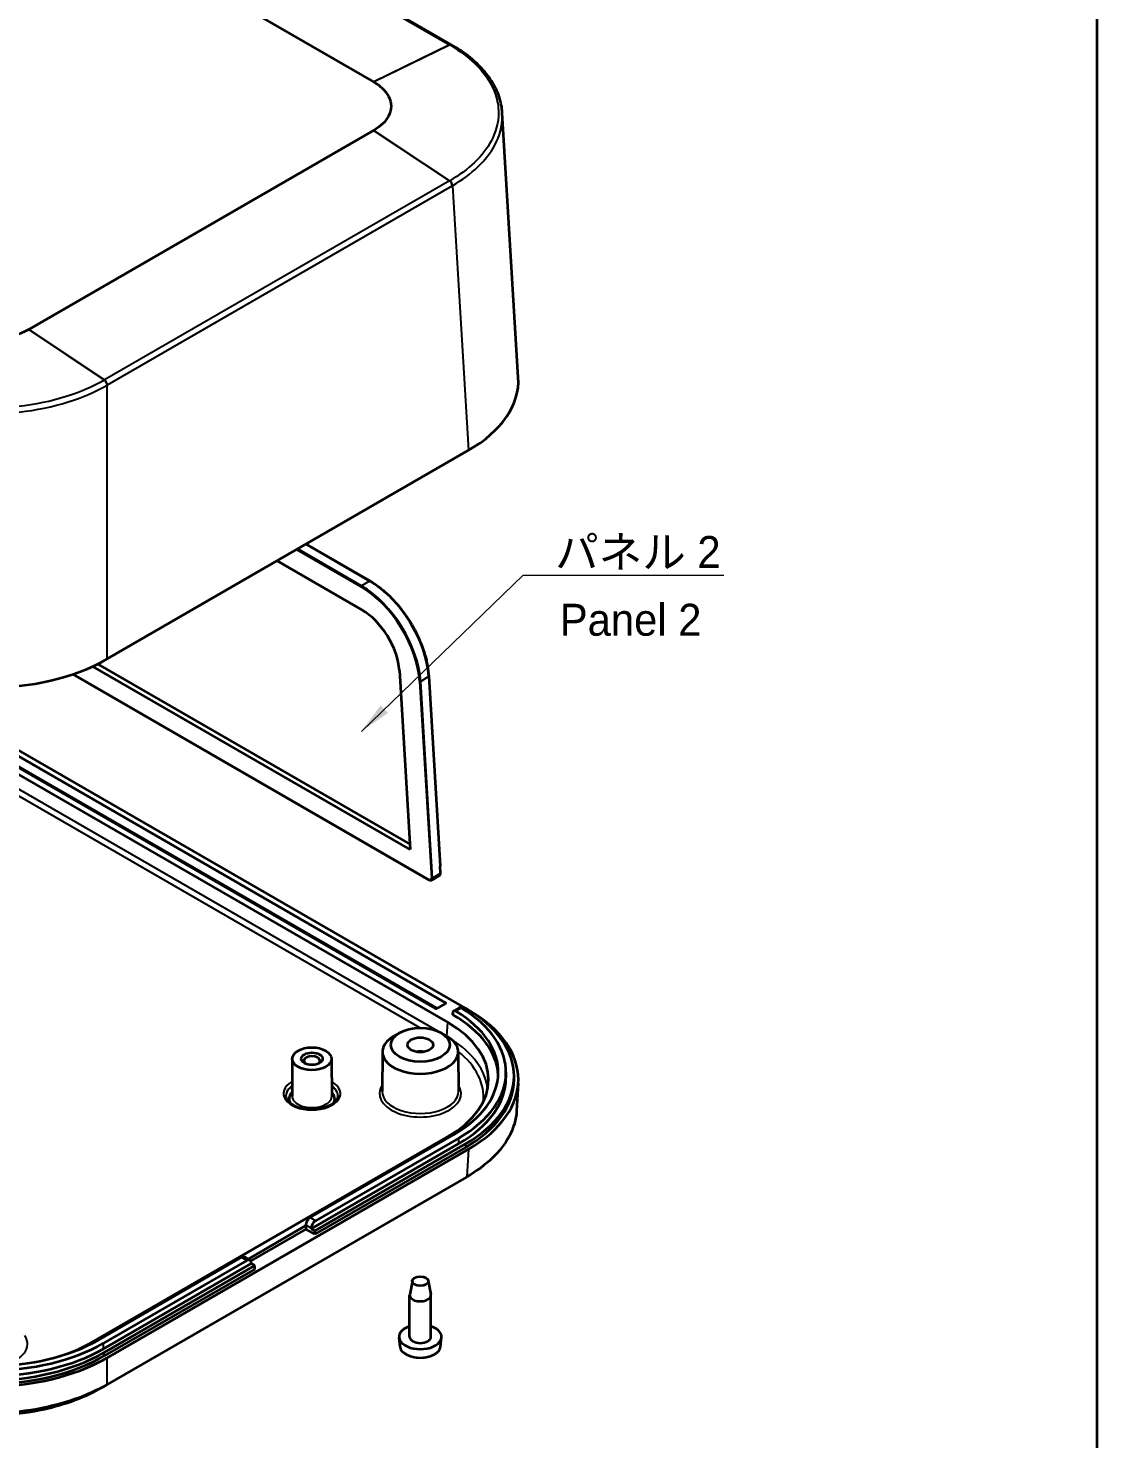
# Model space of a CAD drawing. Header units: millimetres. Extents: x 22 to 3190, y 12 to 574.
# Drawn here: x 482.8 to 608.2, y 123.3 to 288.9 of the extents above; entities that cross this region are included whole.
import ezdxf

# ---------------------------------------------------------------- set-up
doc = ezdxf.new("R2010")
doc.units = ezdxf.units.MM
doc.header["$LTSCALE"] = 1.5
for name, color, linetype, lineweight in [('Border (ISO)', 7, 'Continuous', 35), ('Symbol (ISO)', 7, 'Continuous', 18), ('Visible (ISO)', 7, 'Continuous', 35), ('Visible Narrow (ISO)', 7, 'Continuous', 25)]:
    doc.layers.add(name, color=color, linetype=linetype, lineweight=lineweight)
doc.styles.add('Note Text (TK)', font='')
doc.styles.get('Note Text (TK)').set_extended_font_data('MS PGothic')
doc.dimstyles.new('Default - Method 1b (TK)$7', dxfattribs={"dimscale": 1.5, "dimtxt": 2.5, "dimasz": 2.5, "dimexe": 1, "dimexo": 1.5, "dimgap": 1, "dimtad": 1, "dimtoh": 1, "dimrnd": 1e-08, "dimdsep": 46, "dimtxsty": 'Note Text (TK)', "dimcen": 0.09, "dimdle": 5, "dimclrd": 256, "dimclre": 100, "dimclrt": 7, "dimadec": 1, "dimazin": 1, "dimtfac": 1, "dimtmove": 0, "dimatfit": 3, "dimfxl": 1, "dimtolj": 1, "dimlwd": -1, "dimlwe": -1, "dimarcsym": 0})

# ---------------------------------------------------------------- blocks, each defined once
blk = doc.blocks.new('図面枠 tk図枠')
at = {"layer": 'Border (ISO)'}
blk.add_line((405.5, 289), (405.5, 8), dxfattribs=at)

msp = doc.modelspace()

# ---------------------------------------------------------------- linework, layer by layer
at = {"layer": 'Visible (ISO)'}
for p, q in [((532.4574, 287.0024), (456.6092, 330.7934)), ((447.4844, 326.4317), (523.3326, 282.6407)), ((532.4815, 286.9885), (532.4574, 287.0024)), ((532.4931, 286.9818), (532.4815, 286.9885)), ((540.32, 247.9388), (538.4403, 279.0155)), ((523.3326, 276.9352), (482.8397, 253.5566)), ((534.4758, 239.3763), (492.0321, 214.8715)), ((515.3963, 228.3608), (522.8933, 224.0323)), ((511.9877, 226.3928), (521.9367, 220.6488)), ((534.1136, 173.8475), (456.3318, 218.7548)), ((453.4963, 217.5342), (531.9994, 172.2104)), ((457.4632, 217.4076), (531.7801, 174.5007)), ((530.6134, 173.8271), (456.2965, 216.734)), ((527.6255, 192.4792), (490.3463, 214.0024)), ((490.9249, 214.2787), (527.5873, 193.1117)), ((488.0091, 213.0763), (529.8639, 188.9114)), ((526.3562, 213.4984), (527.6255, 192.4792)), ((529.8099, 212.8421), (531.1563, 190.5451)), ((531.1807, 189.722), (531.1563, 190.5442)), ((530.1668, 188.8933), (531.0539, 189.4413)), ((531.7801, 174.419), (530.7548, 173.8271)), ((532.6287, 173.0718), (532.6287, 173.3168)), ((532.6994, 173.031), (532.6287, 173.0718)), ((533.3686, 173.9131), (532.7322, 173.5456)), ((534.1136, 173.8475), (534.4758, 173.6384)), ((526.3836, 170.9767), (525.6766, 170.5728)), ((531.2369, 170.9767), (531.944, 170.5728)), ((513.7824, 167.9328), (513.7542, 163.5382)), ((518.3824, 167.9328), (518.4105, 163.5382)), ((524.3551, 168.7539), (524.3252, 164.0987)), ((533.2655, 168.7539), (533.2953, 164.0987)), ((538.8715, 166.3357), (538.8715, 165.6825)), ((539.825, 165.4784), (539.825, 165.8867)), ((540.32, 165.0759), (540.1224, 161.8089)), ((531.9994, 158.7464), (490.2659, 134.6516)), ((515.8702, 149.271), (532.6994, 158.9873)), ((533.3358, 157.9666), (516.0117, 147.9646)), ((516.4359, 147.7196), (534.1136, 157.9258)), ((534.1136, 157.5176), (516.4359, 147.3114)), ((533.3358, 158.6198), (516.5066, 148.9035)), ((534.4758, 157.3184), (492.0321, 132.8136)), ((534.2535, 154.0377), (492.0568, 129.6754)), ((508.5799, 144.4087), (515.3753, 148.332)), ((515.3753, 147.9237), (508.8928, 144.1811)), ((515.3753, 148.332), (515.3753, 148.4136)), ((515.3753, 148.332), (515.3753, 147.9237)), ((516.4359, 147.3114), (515.3753, 147.9237)), ((516.0117, 148.0462), (516.0117, 147.9646)), ((516.0117, 147.9646), (516.4359, 147.7196)), ((516.4359, 147.7196), (516.4359, 147.3114)), ((490.9801, 134.9006), (507.8092, 144.6169)), ((508.4456, 144.2495), (491.6165, 134.5332)), ((508.7956, 144.2842), (508.1592, 144.6516)), ((508.9406, 143.8821), (491.6165, 133.88)), ((491.6872, 133.4309), (509.3649, 143.6371)), ((509.3649, 143.2289), (491.6872, 133.0227)), ((508.9406, 143.8821), (508.9406, 143.9637)), ((509.3649, 143.6371), (508.9406, 143.8821)), ((509.3649, 143.2289), (509.3649, 143.6371)), ((527.876, 141.8595), (527.5678, 140.2461)), ((529.7446, 141.8595), (530.0528, 140.2461)), ((527.5603, 135.268), (527.5603, 140.167)), ((530.0603, 135.268), (530.0603, 140.167)), ((526.4296, 134.1124), (526.3151, 135.1787)), ((531.191, 134.1124), (531.3055, 135.1787))]:
    msp.add_line(p, q, dxfattribs=at)
msp.add_arc((528.8103, 136.8194), 4, 259.468428, 280.531572, dxfattribs=at)
for centre, major_axis, ratio, start_param, end_param in [((520.3078, 247.5363), (20.0244, 0), 0.5766475, 5.49839613, 6.31804944), ((522.086, 215.7982), (3.1793, -5.1473), 0.55684933, 0.80331219, 2.33933993), ((477.8986, 223.0514), (20, 0), 0.5780539, 3.9275998, 5.49717816), ((531.0564, 190.5402), (-0.0999, -0.0045), 0.56691247, 2.32948933, 3.15030435), ((531.7094, 174.4599), (0.1, 0), 0.57735027, 5.49778714, 7.06858347), ((530.6841, 173.8679), (0.1, 0), 0.57735027, 3.92699082, 5.49778714), ((532.9822, 173.1127), (-0.25, 0.433), 0.57735027, 0.14189705, 0.78539816), ((519.9715, 166.3357), (18, 0), 0.57735027, 5.49778714, 7.04635942), ((519.9715, 165.6825), (18, 0), 0.57735027, 0.03143214, 0.78539816), ((519.9715, 166.3357), (18.9, 0), 0.57735027, 5.49778714, 7.04741787), ((520.325, 165.8867), (19.5, 0), 0.57735027, 5.49778714, 7.06858347), ((520.3078, 165.4784), (20.0244, 0), 0.5766475, 5.49839613, 7.06797448), ((520.3108, 165.4784), (16.5201, 0), 0.5766475, 5.49839613, 7.06797448), ((528.8103, 168.7444), (-4.4552, 0), 0.57735027, 5.49252352, 10.21543974), ((516.0824, 167.6829), (-0.95, 0), 0.57735027, 2.50375661, 6.92102135), ((528.8103, 167.9279), (1.5, 0), 0.57735027, 1.23095942, 1.91063324), ((519.9715, 165.6825), (18.9, 0), 0.57735027, 5.49778714, 6.28318531), ((516.0824, 163.233), (-2.68, 0), 0.57735027, 5.76276025, 6.64540414), ((516.0824, 163.233), (2.68, 0), 0.57735027, 5.92096648, 6.80361036), ((520.325, 165.4784), (19.5, 0), 0.57735027, 5.49778714, 6.28318531), ((515.8702, 148.6994), (-0.35, -0.6062), 0.57735027, 3.92699082, 5.49778714), ((516.5066, 148.332), (0.35, 0.6062), 0.57735027, 0.78539816, 2.35619449), ((507.8092, 144.0454), (0.35, 0.6062), 0.57735027, 0, 0.78539816), ((508.4456, 143.6779), (0.35, 0.6062), 0.57735027, 5.49778714, 7.06858347), ((528.8103, 140.167), (-1.25, 0), 0.57735027, 6.17336313, 9.53460014), ((528.8103, 135.268), (-2.5, 0), 0.57735027, 5.23598776, 10.47197551), ((478.2522, 142.2491), (-18.9, 0), 0.57735027, 0.80656376, 2.35619449), ((478.2522, 142.2491), (18, 0), 0.57735027, 3.94921487, 5.49778714), ((478.6057, 141.4), (16.5, 0), 0.5780539, 5.15379062, 5.49717816), ((528.8103, 135.268), (-1.25, 0), 0.57735027, 0, 3.14159265), ((477.8986, 140.9935), (-20, 0), 0.5780539, 0.78600715, 2.3555855), ((477.8986, 141.3918), (-19.5, 0), 0.57735027, 0.78539816, 2.35619449), ((477.8986, 140.9835), (-19.5, 0), 0.57735027, 0.78539816, 2.35619449), ((478.2522, 141.5959), (-18.9, 0), 0.57735027, 0.78539816, 2.35619449), ((528.8103, 134.1976), (-2.3853, 0), 0.57735027, 0.06190336, 3.0796893)]:
    msp.add_ellipse(centre, major_axis=major_axis, ratio=ratio, start_param=start_param, end_param=end_param, dxfattribs=at)
for centre, major_axis in [((528.8103, 169.5609), (-3.45, 0)), ((516.0824, 167.9279), (-2.3, 0)), ((528.8103, 169.5609), (-1.5, 0)), ((516.0824, 167.9279), (-1.25, 0)), ((528.8103, 141.8), (-0.94, 0))]:
    msp.add_ellipse(centre, major_axis=major_axis, ratio=0.57735027, dxfattribs=at)
for points, knots in [([(538.4403, 279.0155), (538.422, 279.3184), (538.384, 279.6207), (538.269, 280.2219), (538.192, 280.5207), (538, 281.1128), (537.8849, 281.4059), (537.618, 281.9848), (537.4661, 282.2704), (537.1269, 282.8325), (536.9395, 283.109), (536.5307, 283.6515), (536.3093, 283.9175), (535.834, 284.4378), (535.5801, 284.692), (535.0415, 285.1876), (534.7567, 285.4289), (534.1579, 285.8977), (533.844, 286.1251), (533.1886, 286.5649), (532.8472, 286.7773), (532.4931, 286.9818)], [1.59858929, 1.59858929, 1.59858929, 1.59858929, 1.74485464, 1.74485464, 1.89112, 1.89112, 2.03738536, 2.03738536, 2.18365072, 2.18365072, 2.32991608, 2.32991608, 2.47618144, 2.47618144, 2.62244679, 2.62244679, 2.76871215, 2.76871215, 2.91497751, 2.91497751, 3.06124287, 3.06124287, 3.06124287, 3.06124287]), ([(523.3326, 282.6407), (523.3341, 282.6399), (523.3355, 282.639), (523.3384, 282.6374), (523.3398, 282.6365), (523.3413, 282.6357)], [-0.78478917581, -0.78478917581, -0.78478917581, -0.78478917581, -0.7839187381, -0.7839187381, -0.78304830039, -0.78304830039, -0.78304830039, -0.78304830039]), ([(523.3413, 282.6357), (523.7392, 282.4051), (524.0884, 282.147), (524.6714, 281.5884), (524.9044, 281.2878), (525.2766, 280.5914), (525.3814, 280.1897), (525.3814, 279.7879), (525.3814, 279.3862), (525.2766, 278.9845), (524.7388, 277.9781), (524.1401, 277.4029), (523.3413, 276.9402)], [-0.7830483, -0.7830483, -0.7830483, -0.7830483, -0.54184387, -0.54184387, -0.29889856, -0.29889856, 0, 0, 0, 0.29889856, 0.29889856, 0.7830483, 0.7830483, 0.7830483, 0.7830483]), ([(523.3413, 276.9402), (523.3398, 276.9393), (523.3384, 276.9385), (523.3355, 276.9368), (523.3341, 276.936), (523.3326, 276.9352)], [0.7830483004, 0.7830483004, 0.7830483004, 0.7830483004, 0.78391873811, 0.78391873811, 0.78478917581, 0.78478917581, 0.78478917581, 0.78478917581]), ([(482.8311, 253.5516), (482.4317, 253.3218), (481.9846, 253.1202), (481.0172, 252.7836), (480.4964, 252.6491), (479.2902, 252.4343), (478.5945, 252.3737), (477.8986, 252.3737), (477.2028, 252.3737), (476.507, 252.4343), (474.7638, 252.7447), (473.7677, 253.0904), (472.9661, 253.5516)], [-0.7830483, -0.7830483, -0.7830483, -0.7830483, -0.54184387, -0.54184387, -0.29889856, -0.29889856, 0, 0, 0, 0.29889856, 0.29889856, 0.7830483, 0.7830483, 0.7830483, 0.7830483]), ([(482.8397, 253.5566), (482.8383, 253.5557), (482.8369, 253.5549), (482.834, 253.5533), (482.8325, 253.5524), (482.8311, 253.5516)], [-0.78478917581, -0.78478917581, -0.78478917581, -0.78478917581, -0.7839187381, -0.7839187381, -0.78304830039, -0.78304830039, -0.78304830039, -0.78304830039]), ([(522.8933, 224.0323), (523.5814, 223.6351), (524.2713, 223.1182), (525.593, 221.8934), (526.2244, 221.1855), (527.371, 219.6442), (527.886, 218.811), (528.7521, 217.096), (529.103, 216.2145), (529.6079, 214.4841), (529.7619, 213.6355), (529.8099, 212.8421)], [4.71238898, 4.71238898, 4.71238898, 4.71238898, 5.01959453, 5.01959453, 5.32680007, 5.32680007, 5.63400562, 5.63400562, 5.94121117, 5.94121117, 6.24841672, 6.24841672, 6.24841672, 6.24841672]), ([(530.1668, 188.8933), (530.1485, 188.882), (530.1286, 188.8734), (530.0875, 188.862), (530.0663, 188.8592), (530.0243, 188.8586), (530.0033, 188.8607), (529.9622, 188.8691), (529.942, 188.8752), (529.9024, 188.8909), (529.8829, 188.9005), (529.8639, 188.9114)], [0.768543599, 0.768543599, 0.768543599, 0.768543599, 0.928994145, 0.928994145, 1.08944469, 1.08944469, 1.249895236, 1.249895236, 1.410345781, 1.410345781, 1.570796327, 1.570796327, 1.570796327, 1.570796327]), ([(531.0539, 189.4413), (531.0723, 189.4527), (531.0891, 189.4666), (531.1183, 189.4982), (531.1306, 189.5158), (531.151, 189.5531), (531.159, 189.5728), (531.1713, 189.6137), (531.1754, 189.6347), (531.1805, 189.6778), (531.1813, 189.6998), (531.1807, 189.722)], [0.802252727, 0.802252727, 0.802252727, 0.802252727, 0.962915166, 0.962915166, 1.123577604, 1.123577604, 1.284240042, 1.284240042, 1.44490248, 1.44490248, 1.605564919, 1.605564919, 1.605564919, 1.605564919]), ([(533.3686, 173.9131), (533.3686, 173.9131), (533.3686, 173.9131), (533.3999, 173.9311), (533.4394, 173.9395), (533.5256, 173.9303), (533.5722, 173.9128), (533.6156, 173.8866)], [-0.113030364, -0.113030364, -0.113030364, -0.113030364, -0.1130298143, -0.1130298143, -0.0941941917, -0.0941941917, -0.0753585691, -0.0753585691, -0.0753585691, -0.0753585691]), ([(532.9791, 173.5191), (532.9357, 173.5453), (532.8891, 173.5628), (532.803, 173.5721), (532.7635, 173.5637), (532.7206, 173.539), (532.7096, 173.5307), (532.6994, 173.5209)], [0.0753607479, 0.0753607479, 0.0753607479, 0.0753607479, 0.0941965026, 0.0941965026, 0.1130322572, 0.1130322572, 0.1199794228, 0.1199794228, 0.1199794228, 0.1199794228]), ([(519.1324, 163.6005), (519.1324, 163.4108), (519.0677, 163.217), (518.809, 162.8659), (518.6438, 162.7121), (518.2325, 162.4422), (517.9916, 162.3249), (517.4509, 162.1353), (517.151, 162.0633), (516.5221, 161.9743), (516.1931, 161.9578), (515.5418, 161.9833), (515.2196, 162.0254), (514.6183, 162.1625), (514.339, 162.2574), (513.8533, 162.4857), (513.6465, 162.6187), (513.3208, 162.9036), (513.2029, 163.0548), (513.0632, 163.3378), (513.0324, 163.4696), (513.0324, 163.6005)], [5.49778714, 5.49778714, 5.49778714, 5.49778714, 5.89999016, 5.89999016, 6.21933772, 6.21933772, 6.52278106, 6.52278106, 6.82819622, 6.82819622, 7.13620165, 7.13620165, 7.4448295, 7.4448295, 7.75187907, 7.75187907, 8.05592766, 8.05592766, 8.3617475, 8.3617475, 8.6393798, 8.6393798, 8.6393798, 8.6393798]), ([(540.1223, 161.8089), (540.0604, 160.7905), (539.764, 159.7768), (538.7626, 157.9078), (538.0929, 157.0463), (536.4193, 155.4477), (535.4179, 154.7099), (534.2782, 154.0519)], [0.03477827, 0.03477827, 0.03477827, 0.03477827, 0.298898562, 0.298898562, 0.541843869, 0.541843869, 0.7830483, 0.7830483, 0.7830483, 0.7830483]), ([(534.2782, 154.0519), (534.2741, 154.0496), (534.27, 154.0472), (534.2617, 154.0424), (534.2576, 154.0401), (534.2535, 154.0377)], [0.78304830039, 0.78304830039, 0.78304830039, 0.78304830039, 0.7839187381, 0.7839187381, 0.78478917581, 0.78478917581, 0.78478917581, 0.78478917581]), ([(492.0321, 129.6612), (489.7445, 128.3402), (486.893, 127.3467), (481.8935, 126.4538), (479.8962, 126.2795), (477.8986, 126.2795), (475.901, 126.2795), (473.9037, 126.4538), (470.4442, 127.0717), (468.952, 127.4584), (466.1829, 128.4248), (464.9048, 129.0031), (463.7651, 129.6612)], [-0.7830483, -0.7830483, -0.7830483, -0.7830483, -0.29889856, -0.29889856, 0, 0, 0, 0.29889856, 0.29889856, 0.54184387, 0.54184387, 0.7830483, 0.7830483, 0.7830483, 0.7830483]), ([(492.0568, 129.6754), (492.0527, 129.673), (492.0486, 129.6707), (492.0403, 129.6659), (492.0362, 129.6635), (492.0321, 129.6612)], [-0.78478917581, -0.78478917581, -0.78478917581, -0.78478917581, -0.78391873811, -0.78391873811, -0.7830483004, -0.7830483004, -0.7830483004, -0.7830483004]), ([(464.9863, 128.9961), (465.9407, 128.485), (466.9859, 128.0308), (469.4187, 127.1843), (470.8337, 126.8187), (474.113, 126.2346), (476.0057, 126.0698), (477.8986, 126.0698), (479.7915, 126.0698), (481.6842, 126.2346), (486.2067, 127.0401), (488.727, 127.8813), (490.8108, 128.9961)], [-0.74724422, -0.74724422, -0.74724422, -0.74724422, -0.54184387, -0.54184387, -0.29889856, -0.29889856, 0, 0, 0, 0.29889856, 0.29889856, 0.74724422, 0.74724422, 0.74724422, 0.74724422])]:
    msp.add_open_spline(points, degree=3, knots=knots, dxfattribs=at)
msp.add_open_spline([(491.4892, 129.3592), (491.2631, 129.2382), (491.037, 129.1171), (490.8109, 128.996)], degree=3, dxfattribs=at)
at = {"layer": 'Visible Narrow (ISO)'}
for p, q in [((456.3862, 330.7831), (532.2344, 286.9921)), ((523.3326, 282.6407), (532.2344, 286.9921)), ((532.2586, 286.9781), (523.3413, 282.6357)), ((532.2344, 271.0076), (523.3326, 276.9352)), ((523.3413, 276.9402), (532.2586, 271.0216)), ((532.2344, 271.0076), (491.7415, 247.629)), ((492.0678, 247.0478), (532.5607, 270.4264)), ((532.5965, 270.447), (534.4758, 239.3763)), ((491.7174, 247.6151), (482.8311, 253.5516)), ((482.8397, 253.5566), (491.7415, 247.629)), ((492.0321, 214.8715), (492.0321, 247.0272)), ((514.2724, 227.7119), (521.854, 223.3346)), ((521.9222, 223.4585), (514.4137, 227.7935)), ((515.3645, 228.3424), (522.8409, 224.0259)), ((522.8409, 224.0259), (521.9222, 223.4585)), ((530.8624, 171.1621), (453.4963, 215.8294)), ((530.7932, 173.8492), (457.7461, 216.023)), ((453.143, 215.2314), (528.7966, 171.5527)), ((529.8433, 188.9544), (488.0429, 213.0878)), ((528.7207, 212.2249), (530.1157, 189.123)), ((529.7806, 212.798), (528.8619, 212.2306)), ((530.257, 189.1287), (528.8619, 212.2306)), ((529.7806, 212.798), (531.127, 190.5021)), ((531.127, 190.5021), (531.1513, 189.6811)), ((531.1513, 189.6811), (530.257, 189.1287)), ((531.7801, 174.5007), (531.7801, 174.419)), ((532.6994, 173.031), (532.6994, 173.5209)), ((533.6156, 173.8866), (532.9791, 173.5191)), ((531.9994, 172.2104), (531.9018, 170.5969)), ((533.3358, 157.9666), (533.3358, 158.6198)), ((534.1136, 157.9258), (534.1136, 157.5176)), ((534.4758, 157.3184), (534.2782, 154.0519)), ((516.5066, 148.9035), (515.8702, 149.271)), ((515.3753, 148.4136), (516.0117, 148.0462)), ((507.8092, 144.6169), (508.4456, 144.2495)), ((491.6165, 133.88), (491.6165, 134.5332)), ((491.6872, 133.0227), (491.6872, 133.4309)), ((492.0321, 129.6612), (492.0321, 132.8136))]:
    msp.add_line(p, q, dxfattribs=at)
for centre, major_axis, ratio, start_param, end_param in [((532.2074, 286.5694), (0.25, 0.433), 0.57735027, 0, 0.70887748), ((532.2316, 286.5555), (0.25, 0.433), 0.57738516, 0, 0.70884934), ((532.2431, 286.5488), (0.25, 0.433), 0.57734669, 0, 0.70888063), ((532.2074, 270.6162), (-0.25, 0.433), 0.57735027, 3.9618974, 5.42126646), ((532.2316, 270.6301), (-0.25, 0.433), 0.57731773, 3.96186719, 5.42123629), ((532.2431, 270.6368), (0.25, -0.433), 0.5773536, 0.82030785, 2.27967717), ((491.6788, 247.217), (-0.25, 0.433), 0.57734693, 3.96189431, 5.42126363), ((491.6903, 247.2236), (0.25, -0.433), 0.5773828, 0.82033496, 2.27970406), ((491.7145, 247.2376), (-0.25, 0.433), 0.57735027, 3.9618974, 5.42126646), ((522.8433, 223.9457), (0.05, 0.0866), 0.57735027, 0, 0.82030475), ((523.0753, 216.4093), (4.9923, -8.0825), 0.55684933, 0.80331219, 2.33933993), ((521.9247, 223.3783), (-0.05, -0.0866), 0.57735027, 3.9618974, 5.53269373), ((522.086, 215.7982), (4.9398, -7.9974), 0.55684933, 0.80331219, 2.33933993), ((522.1566, 215.8418), (-4.9923, 8.0825), 0.55684933, 3.94490484, 5.48093258), ((528.7914, 212.2686), (-0.0998, -0.006), 0.57671729, 0.74998122, 2.32077754), ((529.71, 212.836), (0.0998, 0.006), 0.57671729, 5.4623702, 6.28318531), ((529.8334, 189.2751), (0.2102, -0.3403), 0.55684933, 5.48093258, 7.0864975), ((529.9139, 188.998), (-0.05, -0.0866), 0.57735027, 5.53269373, 6.28318531), ((530.1864, 189.1667), (-0.0998, -0.006), 0.57671729, 0.74998122, 2.32077754), ((529.9041, 189.3187), (0.2628, -0.4254), 0.55684933, 0, 0.80331219), ((530.798, 189.8709), (-0.2525, 0.4317), 0.5733094, 3.15536887, 3.95868106), ((531.0807, 189.7191), (0.1, 0.003), 0.55694436, 5.4797936, 6.28318531), ((520.212, 163.8454), (16.5189, -0.0302), 0.57668873, 0.05311676, 0.73812798), ((520.212, 163.4372), (16.0195, 0), 0.5766475, 6.22223717, 6.90159291), ((516.0824, 163.8454), (-3.35, 0), 0.57735027, 5.47624748, 10.23171579), ((516.0824, 163.6005), (-3.05, 0), 0.57735027, 5.57693301, 6.28318531), ((516.0824, 163.5351), (-3.05, 0), 0.57735027, 5.57714559, 6.26362261), ((516.0824, 163.6005), (3.05, 0), 0.57735027, 0, 0.70625229), ((516.0824, 163.5351), (3.05, 0), 0.57735027, 0.0195627, 0.70603972), ((528.8103, 163.8454), (-4.7851, 0), 0.57735027, 5.92444293, 9.78352034), ((528.8103, 164.0891), (4.4851, 0), 0.57735027, 3.13789021, 6.28688775), ((516.0824, 163.5332), (2.3282, 0), 0.57735027, 3.13789021, 6.28688775), ((477.8986, 134.4515), (4.7851, 0), 0.57735027, 5.09636385, 6.64192768)]:
    msp.add_ellipse(centre, major_axis=major_axis, ratio=ratio, start_param=start_param, end_param=end_param, dxfattribs=at)
for points, knots in [([(532.2344, 286.9921), (532.2364, 286.9909), (532.2385, 286.9897), (532.2425, 286.9874), (532.2445, 286.9863), (532.2465, 286.9851), (532.2485, 286.9839), (532.2505, 286.9828), (532.2545, 286.9804), (532.2566, 286.9793), (532.2586, 286.9781)], [-0.00341522908, -0.00341522908, -0.00341522908, -0.00341522908, -0.00256142181, -0.00256142181, -0.00170761454, -0.00170761454, -0.00170761454, -0.00085380727, -0.00085380727, 0, 0, 0, 0]), ([(532.2586, 286.9781), (532.2605, 286.977), (532.2624, 286.9759), (532.2663, 286.9737), (532.2682, 286.9726), (532.2702, 286.9714)], [-0.0016353331, -0.0016353331, -0.0016353331, -0.0016353331, -0.00081766655, -0.00081766655, 0, 0, 0, 0]), ([(532.2702, 286.9714), (533.5929, 286.2077), (534.7243, 285.3338), (536.5713, 283.3734), (537.2539, 282.2769), (537.8714, 280.4396), (537.9912, 279.7198), (537.9913, 279), (537.9913, 277.8733), (537.6963, 276.7467), (536.1857, 273.9268), (534.505, 272.3186), (532.2702, 271.0282)], [-3.06124287, -3.06124287, -3.06124287, -3.06124287, -2.50115357, -2.50115357, -1.90390303, -1.90390303, -1.53062143, -1.53062143, -1.53062143, -0.94633279, -0.94633279, 0, 0, 0, 0]), ([(532.5965, 270.447), (534.884, 271.7701), (536.6043, 273.4182), (538.1506, 276.3062), (538.4525, 277.4598), (538.4525, 278.6131), (538.4525, 278.7472), (538.4484, 278.8814), (538.4403, 279.0155)], [0, 0, 0, 0, 0.94633279, 0.94633279, 1.53062143, 1.53062143, 1.53062143, 1.59858929, 1.59858929, 1.59858929, 1.59858929]), ([(532.2586, 271.0216), (532.2545, 271.0192), (532.2505, 271.0169), (532.2425, 271.0123), (532.2385, 271.0099), (532.2344, 271.0076)], [-0.00341522906, -0.00341522906, -0.00341522906, -0.00341522906, -0.00170761453, -0.00170761453, 0, 0, 0, 0]), ([(532.2702, 271.0282), (532.2682, 271.0271), (532.2663, 271.026), (532.2624, 271.0238), (532.2605, 271.0227), (532.2586, 271.0216)], [-0.00163533312, -0.00163533312, -0.00163533312, -0.00163533312, -0.00081766656, -0.00081766656, 0, 0, 0, 0]), ([(532.5607, 270.4264), (532.5648, 270.4287), (532.5688, 270.4311), (532.5768, 270.4357), (532.5809, 270.438), (532.5849, 270.4404)], [0, 0, 0, 0, 0.00170761453, 0.00170761453, 0.00341522906, 0.00341522906, 0.00341522906, 0.00341522906]), ([(532.5849, 270.4404), (532.5868, 270.4415), (532.5888, 270.4426), (532.5926, 270.4448), (532.5945, 270.4459), (532.5965, 270.447)], [0, 0, 0, 0, 0.00081766656, 0.00081766656, 0.00163533312, 0.00163533312, 0.00163533312, 0.00163533312]), ([(463.7651, 247.0272), (466.0528, 245.7088), (468.9042, 244.7173), (473.9037, 243.8261), (475.9012, 243.6522), (477.8988, 243.6522), (479.175, 243.6522), (480.4512, 243.7229), (483.7088, 244.0872), (485.6528, 244.4898), (489.1286, 245.5794), (490.6781, 246.2469), (492.0321, 247.0272)], [0, 0, 0, 0, 0.94633279, 0.94633279, 1.53062143, 1.53062143, 1.53062143, 1.90390303, 1.90390303, 2.50115357, 2.50115357, 3.06124287, 3.06124287, 3.06124287, 3.06124287]), ([(491.7058, 247.6084), (490.3831, 246.8447), (488.8693, 246.1915), (485.4738, 245.1251), (483.5746, 244.7311), (480.3922, 244.3746), (479.1455, 244.3054), (477.8988, 244.3054), (475.9473, 244.3054), (473.9959, 244.4756), (469.1119, 245.3478), (466.3263, 246.3181), (464.0914, 247.6084)], [-3.06124287, -3.06124287, -3.06124287, -3.06124287, -2.50115357, -2.50115357, -1.90390303, -1.90390303, -1.53062143, -1.53062143, -1.53062143, -0.94633279, -0.94633279, 0, 0, 0, 0]), ([(491.7174, 247.6151), (491.7155, 247.614), (491.7135, 247.6129), (491.7097, 247.6106), (491.7077, 247.6095), (491.7058, 247.6084)], [-0.0016353331, -0.0016353331, -0.0016353331, -0.0016353331, -0.00081766655, -0.00081766655, 0, 0, 0, 0]), ([(491.7415, 247.629), (491.7395, 247.6279), (491.7375, 247.6267), (491.7335, 247.6244), (491.7315, 247.6232), (491.7295, 247.6221), (491.7274, 247.6209), (491.7254, 247.6197), (491.7214, 247.6174), (491.7194, 247.6163), (491.7174, 247.6151)], [-0.00341522908, -0.00341522908, -0.00341522908, -0.00341522908, -0.00256142181, -0.00256142181, -0.00170761454, -0.00170761454, -0.00170761454, -0.00085380727, -0.00085380727, 0, 0, 0, 0]), ([(492.0321, 247.0272), (492.034, 247.0283), (492.036, 247.0294), (492.0398, 247.0317), (492.0418, 247.0328), (492.0437, 247.0339)], [0, 0, 0, 0, 0.00081766655, 0.00081766655, 0.0016353331, 0.0016353331, 0.0016353331, 0.0016353331]), ([(492.0437, 247.0339), (492.0457, 247.0351), (492.0477, 247.0362), (492.0517, 247.0385), (492.0537, 247.0397), (492.0558, 247.0409), (492.0578, 247.042), (492.0598, 247.0432), (492.0638, 247.0455), (492.0658, 247.0467), (492.0678, 247.0478)], [0, 0, 0, 0, 0.00085380727, 0.00085380727, 0.00170761454, 0.00170761454, 0.00170761454, 0.00256142181, 0.00256142181, 0.00341522908, 0.00341522908, 0.00341522908, 0.00341522908])]:
    msp.add_open_spline(points, degree=3, knots=knots, dxfattribs=at)

# ---------------------------------------------------------------- block references
at = {"xscale": 1.5, "yscale": 1.5, "zscale": 1.5}
msp.add_blockref('図面枠 tk図枠', (0, 0), dxfattribs=at)

# ---------------------------------------------------------------- texts
at = {"layer": 'Symbol (ISO)', "color": 7, "char_height": 3.75, "line_spacing_factor": 1.5, "style": 'Note Text (TK)'}
for s, insert, width, attachment_point in [('{パネル 2}', (544.6411, 225.3438), 20.964913, 7), ('{Panel 2}', (545.1903, 219.4496), 17.45614, 4)]:
    msp.add_mtext(s, dxfattribs=dict(at, insert=insert, width=width, attachment_point=attachment_point))

# ---------------------------------------------------------------- leaders
at = {"layer": 'Symbol (ISO)', "color": 100, "true_color": 0x00ff40, "annotation_type": 0, "has_hookline": 1, "hookline_direction": 0, "text_width": 19.8153}
msp.add_leader([(521.8908, 206.3685), (540.8911, 224.7188), (544.6411, 224.7188)], dimstyle='Default - Method 1b (TK)$7', override={"dimgap": 0, "dimtad": 1}, dxfattribs=at)

doc.saveas('drawing.dxf')
